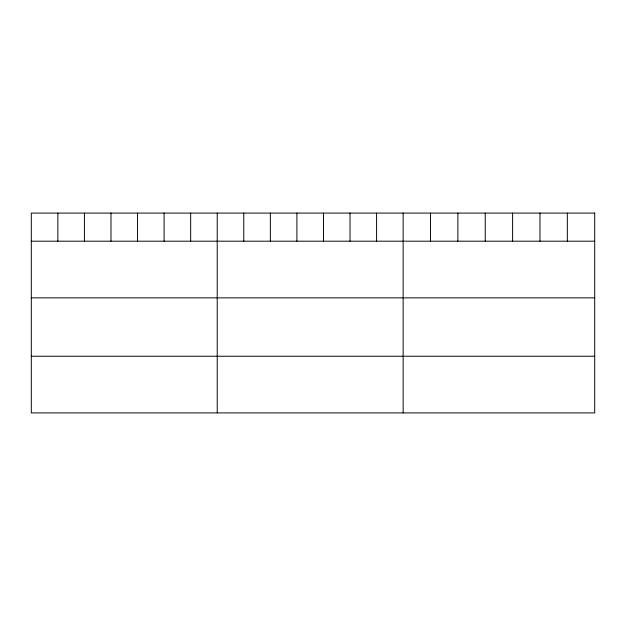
<?xml version="1.0" encoding="UTF-8"?>
<svg xmlns="http://www.w3.org/2000/svg" width="626" height="626" viewBox="0 0 626 626"><rect width="100%" height="100%" fill="white"/><g stroke="black" fill="none" stroke-linecap="round" stroke-linejoin="round"><path stroke-width="0.94" d="M31.3 241.19L594.7 241.19M31.3 297.859L594.7 297.859M31.3 356.241L594.7 356.241M567.336 213.09L567.336 241.19M539.972 213.09L539.972 241.19M512.608 213.09L512.608 241.19M485.236 213.09L485.236 241.19M457.872 213.09L457.872 241.19M430.508 213.09L430.508 241.19M403.144 213.09L403.144 412.91M376.586 213.09L376.586 241.19M350.02 213.09L350.02 241.19M323.462 213.09L323.462 241.19M296.904 213.09L296.904 241.19M270.346 213.09L270.346 241.19M243.78 213.09L243.78 241.19M217.222 213.09L217.222 412.91M190.664 213.09L190.664 241.19M164.098 213.09L164.098 241.19M137.54 213.09L137.54 241.19M110.982 213.09L110.982 241.19M84.424 213.09L84.424 241.19M57.858 213.09L57.858 241.19M594.7 213.09L31.3 213.09L31.3 412.91L594.7 412.91L594.7 213.09"/></g></svg>
